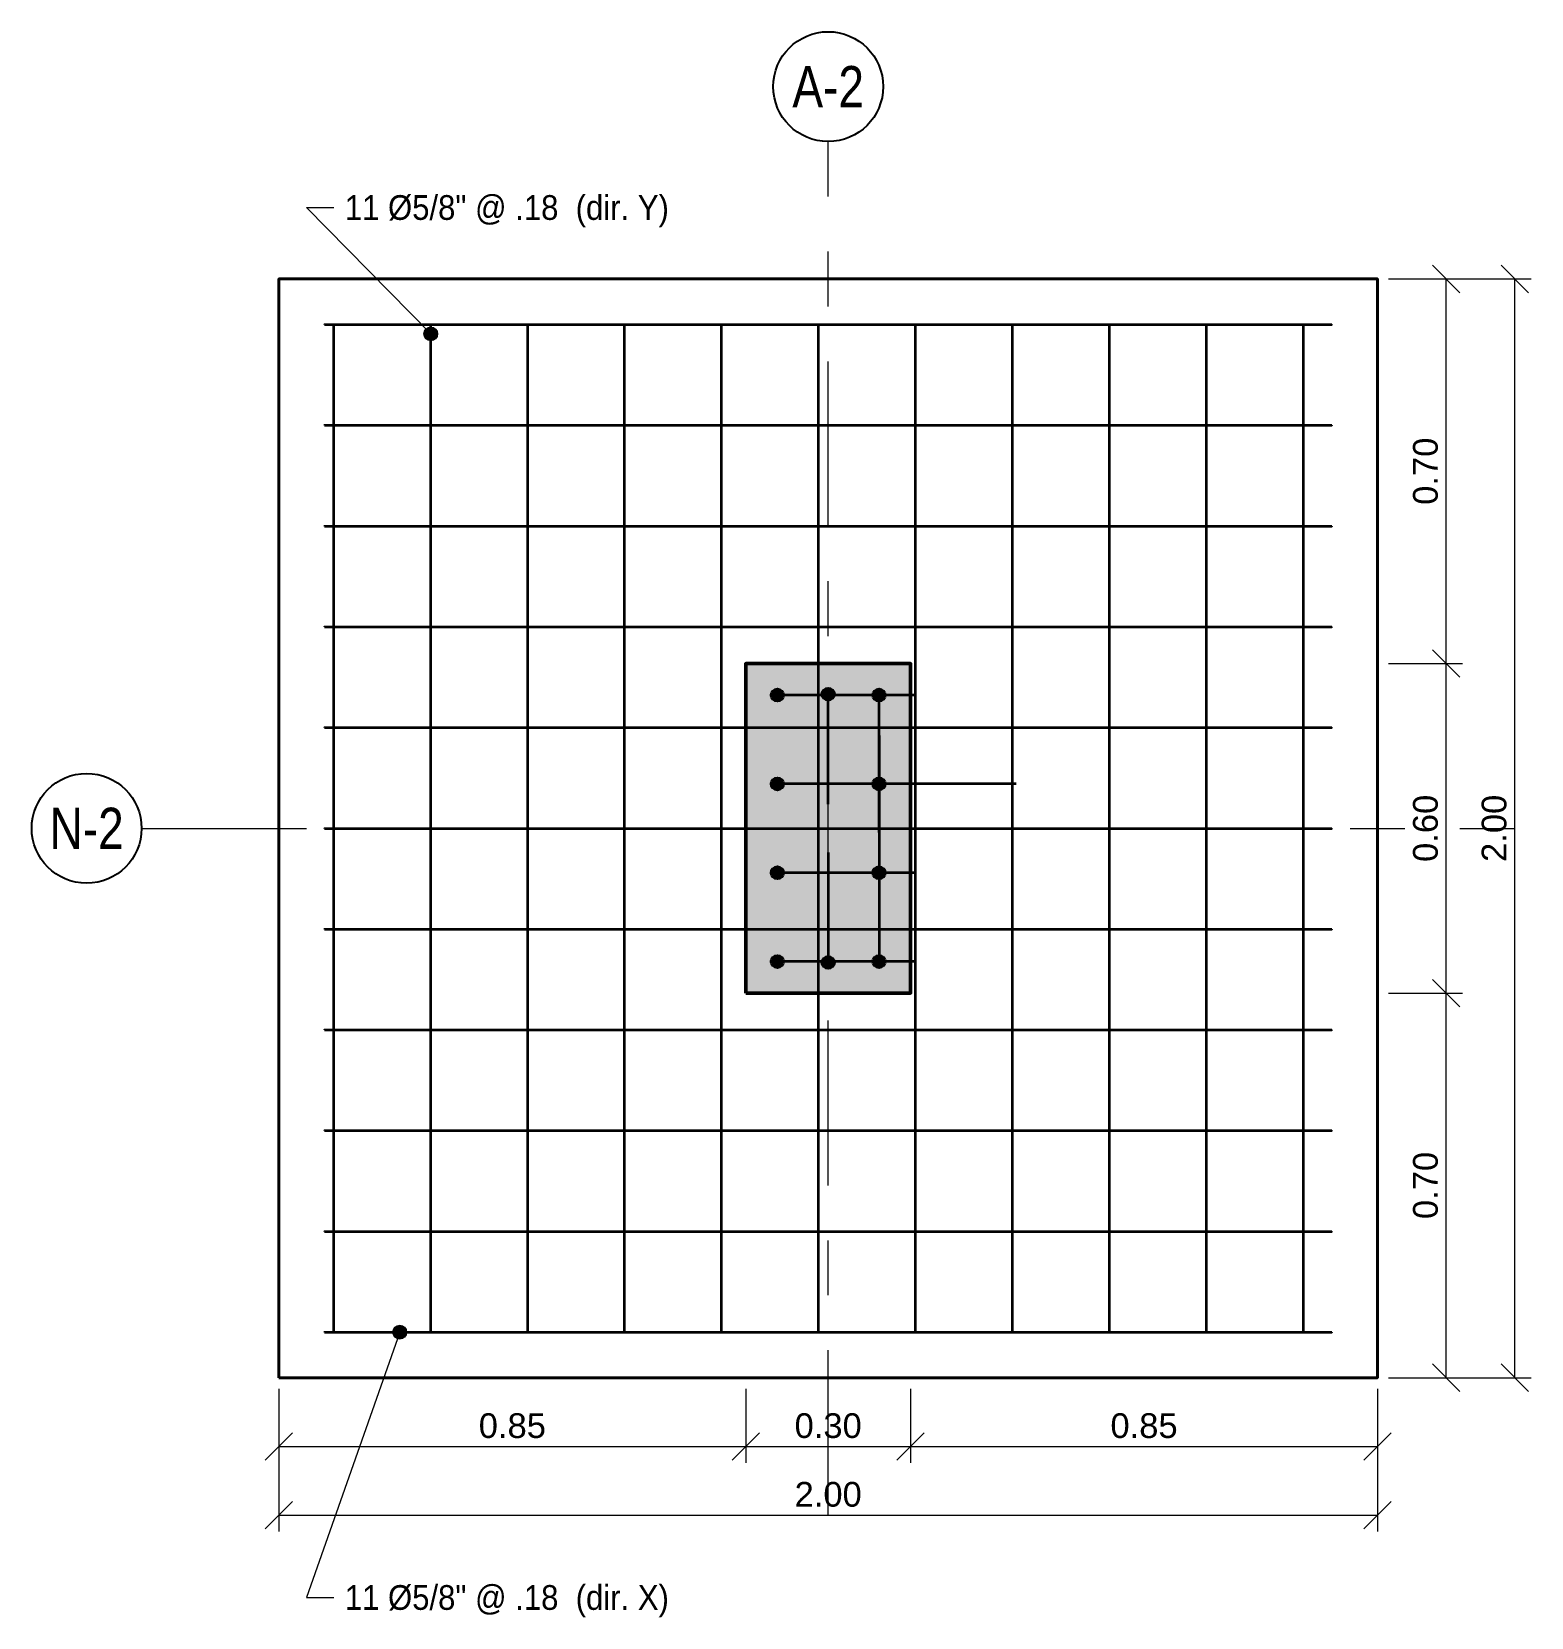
# Model space of a CAD drawing. Header units: metres. Extents: x -2 to 410, y -3 to 21.
# Drawn here: x 135.55 to 138.28, y -0.436 to 2.45 of the extents above; entities that cross this region are included whole.
import ezdxf
from ezdxf.enums import TextEntityAlignment as Align

# ---------------------------------------------------------------- set-up
doc = ezdxf.new("R2010")
doc.units = ezdxf.units.M
doc.linetypes.add('EJE25', pattern=[0.4375, 0.3, -0.05, 0.0375, -0.05])
for name, color, linetype, lineweight in [('E-ACERO', 1, 'Continuous', 35), ('E-ACERO-TXT', 7, 'Continuous', 18), ('E-COLUMNA', 7, 'Continuous', 50), ('E-COLUMNA-ACH', 252, 'Continuous', 0), ('E-COTA', 7, 'Continuous', 13), ('E-EJES', 1, 'Continuous', 18), ('E-EJES-ID', 7, 'Continuous', 25), ('E-ZAPATA', 7, 'Continuous', 40)]:
    doc.layers.add(name, color=color, linetype=linetype, lineweight=lineweight)
doc.styles.add('ARIAL', font='arial.ttf')
doc.dimstyles.new('COTA25', dxfattribs={"dimtxt": 0.045, "dimasz": 0.03, "dimexe": 0.03, "dimexo": 0.02, "dimgap": 0.015, "dimtad": 1, "dimzin": 0, "dimdsep": 46, "dimtxsty": 'ARIAL', "dimtsz": 0.025, "dimcen": 2.5, "dimclrd": 7, "dimclre": 7, "dimclrt": 7, "dimazin": 3, "dimtfac": 1, "dimtmove": 2, "dimatfit": 3, "dimlwd": 13, "dimlwe": 13})

msp = doc.modelspace()

# ---------------------------------------------------------------- hatches: boundary and pattern name
at = {"layer": 'E-ACERO'}
h = msp.add_hatch(color=256, dxfattribs=at)
edge = h.paths.add_edge_path()
edge.add_arc((136.9075, 1.2425), 0.0113, 0, 360)
h = msp.add_hatch(color=256, dxfattribs=at)
edge = h.paths.add_edge_path()
edge.add_arc((137, 1.2441), 0.0113, 0, 360)
h = msp.add_hatch(color=256, dxfattribs=at)
edge = h.paths.add_edge_path()
edge.add_arc((137.0925, 1.2425), 0.0113, 0, 360)
h = msp.add_hatch(color=256, dxfattribs=at)
edge = h.paths.add_edge_path()
edge.add_arc((136.9075, 1.0808), 0.0113, 0, 360)
h = msp.add_hatch(color=256, dxfattribs=at)
edge = h.paths.add_edge_path()
edge.add_arc((137.0925, 1.0808), 0.0113, 0, 360)
h = msp.add_hatch(color=256, dxfattribs=at)
edge = h.paths.add_edge_path()
edge.add_arc((136.9075, 0.9192), 0.0113, 0, 360)
h = msp.add_hatch(color=256, dxfattribs=at)
edge = h.paths.add_edge_path()
edge.add_arc((137.0925, 0.9192), 0.0113, 0, 360)
h = msp.add_hatch(color=256, dxfattribs=at)
edge = h.paths.add_edge_path()
edge.add_arc((136.9075, 0.7575), 0.0113, 0, 360)
h = msp.add_hatch(color=256, dxfattribs=at)
edge = h.paths.add_edge_path()
edge.add_arc((137, 0.7559), 0.0113, 0, 360)
h = msp.add_hatch(color=256, dxfattribs=at)
edge = h.paths.add_edge_path()
edge.add_arc((137.0925, 0.7575), 0.0113, 0, 360)
at = {"layer": 'E-ACERO-TXT'}
h = msp.add_hatch(color=256, dxfattribs=at)
edge = h.paths.add_edge_path()
edge.add_arc((136.2764, 1.9), 0.0125, 0, 360)
h = msp.add_hatch(color=256, dxfattribs=at)
edge = h.paths.add_edge_path()
edge.add_arc((136.22, 0.0829), 0.0125, 0, 360)
at = {"layer": 'E-COLUMNA-ACH'}
msp.add_hatch(color=256, dxfattribs=at).paths.add_polyline_path([(136.85, 0.7), (136.85, 1.3), (137.15, 1.3), (137.15, 0.7)])

# ---------------------------------------------------------------- linework, layer by layer
at = {"layer": 'E-ACERO'}
for points in [[(136.0829, 1.9171), (136.0829, 1.9171), (136.0992, 1.9171), (136.1385, 1.9171), (137.8615, 1.9171), (137.9008, 1.9171), (137.9171, 1.9171), (137.9171, 1.9171)], [(136.0998, 0.0829), (136.0998, 0.0829), (136.0998, 0.0992), (136.0998, 0.1385), (136.0998, 1.8615), (136.0998, 1.9008), (136.0998, 1.9171), (136.0998, 1.9171)], [(136.2764, 0.0829), (136.2764, 0.0829), (136.2764, 0.0992), (136.2764, 0.1385), (136.2764, 1.8615), (136.2764, 1.9008), (136.2764, 1.9171), (136.2764, 1.9171)], [(136.4529, 0.0829), (136.4529, 0.0829), (136.4529, 0.0992), (136.4529, 0.1385), (136.4529, 1.8615), (136.4529, 1.9008), (136.4529, 1.9171), (136.4529, 1.9171)], [(136.6294, 0.0829), (136.6294, 0.0829), (136.6294, 0.0992), (136.6294, 0.1385), (136.6294, 1.8615), (136.6294, 1.9008), (136.6294, 1.9171), (136.6294, 1.9171)], [(136.806, 0.0829), (136.806, 0.0829), (136.806, 0.0992), (136.806, 0.1385), (136.806, 1.8615), (136.806, 1.9008), (136.806, 1.9171), (136.806, 1.9171)], [(136.9825, 0.0829), (136.9825, 0.0829), (136.9825, 0.0992), (136.9825, 0.1385), (136.9825, 1.8615), (136.9825, 1.9008), (136.9825, 1.9171), (136.9825, 1.9171)], [(137.159, 0.0829), (137.159, 0.0829), (137.159, 0.0992), (137.159, 0.1385), (137.159, 1.8615), (137.159, 1.9008), (137.159, 1.9171), (137.159, 1.9171)], [(137.3356, 0.0829), (137.3356, 0.0829), (137.3356, 0.0992), (137.3356, 0.1385), (137.3356, 1.8615), (137.3356, 1.9008), (137.3356, 1.9171), (137.3356, 1.9171)], [(137.5121, 0.0829), (137.5121, 0.0829), (137.5121, 0.0992), (137.5121, 0.1385), (137.5121, 1.8615), (137.5121, 1.9008), (137.5121, 1.9171), (137.5121, 1.9171)], [(137.6887, 0.0829), (137.6887, 0.0829), (137.6887, 0.0992), (137.6887, 0.1385), (137.6887, 1.8615), (137.6887, 1.9008), (137.6887, 1.9171), (137.6887, 1.9171)], [(137.8652, 0.0829), (137.8652, 0.0829), (137.8652, 0.0992), (137.8652, 0.1385), (137.8652, 1.8615), (137.8652, 1.9008), (137.8652, 1.9171), (137.8652, 1.9171)], [(136.0829, 1.7336), (136.0829, 1.7336), (136.0992, 1.7336), (136.1385, 1.7336), (137.8615, 1.7336), (137.9008, 1.7336), (137.9171, 1.7336), (137.9171, 1.7336)], [(136.0829, 1.5502), (136.0829, 1.5502), (136.0992, 1.5502), (136.1385, 1.5502), (137.8615, 1.5502), (137.9008, 1.5502), (137.9171, 1.5502), (137.9171, 1.5502)], [(136.0829, 1.3668), (136.0829, 1.3668), (136.0992, 1.3668), (136.1385, 1.3668), (137.8615, 1.3668), (137.9008, 1.3668), (137.9171, 1.3668), (137.9171, 1.3668)], [(137.1575, 1.2425), (136.963, 1.2425), (136.9237, 1.2425), (136.9075, 1.2425)], [(137, 1.0441), (137, 1.1997), (137, 1.2311), (137, 1.2441)], [(137.0925, 0.9925), (137.0925, 1.187), (137.0925, 1.2263), (137.0925, 1.2425)], [(136.0829, 1.1834), (136.0829, 1.1834), (136.0992, 1.1834), (136.1385, 1.1834), (137.8615, 1.1834), (137.9008, 1.1834), (137.9171, 1.1834), (137.9171, 1.1834)], [(137.0925, 1.1692), (137.0925, 0.9747), (137.0925, 0.9354), (137.0925, 0.9192)], [(137.1575, 1.0808), (136.963, 1.0808), (136.9237, 1.0808), (136.9075, 1.0808)], [(137.3425, 1.0808), (137.1481, 1.0808), (137.1088, 1.0808), (137.0925, 1.0808)], [(136.0829, 1), (136.0829, 1), (136.0992, 1), (136.1385, 1), (137.8615, 1), (137.9008, 1), (137.9171, 1), (137.9171, 1)], [(137.0925, 1.0075), (137.0925, 0.813), (137.0925, 0.7737), (137.0925, 0.7575)], [(137, 0.9559), (137, 0.8003), (137, 0.7689), (137, 0.7559)], [(137.1575, 0.9192), (136.963, 0.9192), (136.9237, 0.9192), (136.9075, 0.9192)], [(136.0829, 0.8166), (136.0829, 0.8166), (136.0992, 0.8166), (136.1385, 0.8166), (137.8615, 0.8166), (137.9008, 0.8166), (137.9171, 0.8166), (137.9171, 0.8166)], [(137.1575, 0.7575), (136.963, 0.7575), (136.9237, 0.7575), (136.9075, 0.7575)], [(136.0829, 0.6332), (136.0829, 0.6332), (136.0992, 0.6332), (136.1385, 0.6332), (137.8615, 0.6332), (137.9008, 0.6332), (137.9171, 0.6332), (137.9171, 0.6332)], [(136.0829, 0.4498), (136.0829, 0.4498), (136.0992, 0.4498), (136.1385, 0.4498), (137.8615, 0.4498), (137.9008, 0.4498), (137.9171, 0.4498), (137.9171, 0.4498)], [(136.0829, 0.2663), (136.0829, 0.2663), (136.0992, 0.2663), (136.1385, 0.2663), (137.8615, 0.2663), (137.9008, 0.2663), (137.9171, 0.2663), (137.9171, 0.2663)], [(136.0829, 0.0829), (136.0829, 0.0829), (136.0992, 0.0829), (136.1385, 0.0829), (137.8615, 0.0829), (137.9008, 0.0829), (137.9171, 0.0829), (137.9171, 0.0829)]]:
    msp.add_lwpolyline(points, dxfattribs=at)
for centre in [(136.9075, 1.2425), (137, 1.2441), (137.0925, 1.2425), (136.9075, 1.0808), (137.0925, 1.0808), (136.9075, 0.9192), (137.0925, 0.9192), (136.9075, 0.7575), (137, 0.7559), (137.0925, 0.7575)]:
    msp.add_circle(centre, 0.0113, dxfattribs=at)
at = {"layer": 'E-ACERO-TXT'}
for points in [[(136.2764, 1.9), (136.05, 2.13), (136.1, 2.13)], [(136.22, 0.0829), (136.05, -0.4), (136.1, -0.4)]]:
    msp.add_lwpolyline(points, dxfattribs=at)
for centre in [(136.2764, 1.9), (136.22, 0.0829)]:
    msp.add_circle(centre, 0.0125, dxfattribs=at)
at = {"layer": 'E-COLUMNA'}
msp.add_lwpolyline([(136.85, 0.7), (136.85, 1.3), (137.15, 1.3), (137.15, 0.7)], close=True, dxfattribs=at)
at = {"layer": 'E-EJES', "linetype": 'EJE25'}
for p, q in [((137, -0.25), (137, 2.25)), ((135.75, 1), (138.25, 1))]:
    msp.add_line(p, q, dxfattribs=at)
at = {"layer": 'E-EJES-ID'}
for centre in [(137, 2.35), (135.65, 1)]:
    msp.add_circle(centre, 0.1, dxfattribs=at)
at = {"layer": 'E-ZAPATA'}
msp.add_lwpolyline([(136, 0), (136, 2), (138, 2), (138, 0)], close=True, dxfattribs=at)

# ---------------------------------------------------------------- texts
at = {"layer": 'E-ACERO-TXT', "style": 'ARIAL', "width": 0.9}
for s, p in [('11 Ø5/8" @ .18  (dir. Y)', (136.12, 2.13)), ('11 Ø5/8" @ .18  (dir. X)', (136.12, -0.4))]:
    msp.add_text(s, height=0.045, dxfattribs=at).set_placement(p, align=Align.MIDDLE_LEFT)
at = {"layer": 'E-EJES-ID', "style": 'ARIAL', "width": 0.8}
for s, p in [('A-2', (137, 2.35)), ('N-2', (135.65, 1))]:
    msp.add_text(s, height=0.075, dxfattribs=at).set_placement(p, align=Align.MIDDLE_CENTER)

# ---------------------------------------------------------------- dimensions: what is measured, and where the dimension line sits
at = {"layer": 'E-COTA'}
for base, p1, p2 in [((138.125, 1.3), (138, 1.3), (138, 2)), ((138.25, 0), (138, 0), (138, 2)), ((138.125, 0.7), (138, 0.7), (138, 1.3)), ((138.125, 0), (138, 0), (138, 0.7))]:
    msp.add_linear_dim(base=base, p1=p1, p2=p2, angle=90, dimstyle='COTA25', override={"dimdec": 2}, dxfattribs=at).render()
for base, p1, p2 in [((136, -0.125), (136, 0), (136.85, 0)), ((136, -0.25), (136, 0), (138, 0)), ((136.85, -0.125), (136.85, 0), (137.15, 0)), ((137.15, -0.125), (137.15, 0), (138, 0))]:
    msp.add_linear_dim(base=base, p1=p1, p2=p2, dimstyle='COTA25', override={"dimdec": 2}, dxfattribs=at).render()

doc.saveas('drawing.dxf')
